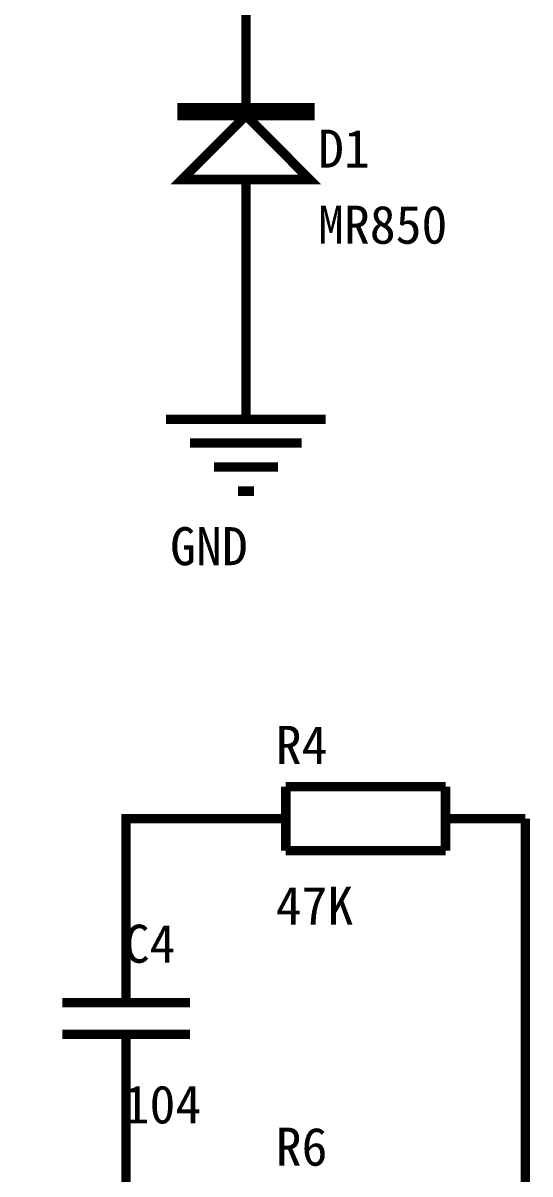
# Model space of a CAD drawing. Header units: inches. Extents: x 0 to 11.5, y 0 to 7.6.
# Drawn here: x 4.621 to 5.256, y 4.705 to 6.146 of the extents above; entities that cross this region are included whole.
import ezdxf

# ---------------------------------------------------------------- set-up
doc = ezdxf.new("R2010")
doc.units = ezdxf.units.IN
doc.header["$MEASUREMENT"] = 0
doc.layers.add('Sheet', color=255, linetype='Continuous')

msp = doc.modelspace()

# ---------------------------------------------------------------- linework, layer by layer
at = {"layer": 'Sheet'}
for points in [[(4.9003, 6.0397, 0.0118, 0.0118, 0), (4.9003, 6.1998, 0.0118, 0.0118, 0)], [(4.9003, 5.9497, 0.0118, 0.0118, 0), (4.9003, 5.7999, 0.0118, 0.0118, 0)], [(4.9003, 5.7999, 0.0118, 0.0118, 0), (4.9003, 5.7499, 0.0118, 0.0118, 0)], [(4.9003, 5.7499, 0.0118, 0.0118, 0), (4.9003, 5.6497, 0.0118, 0.0118, 0)], [(4.8, 5.6497, 0.0118, 0.0118, 0), (5.0002, 5.6497, 0.0118, 0.0118, 0)], [(4.8301, 5.62, 0.0118, 0.0118, 0), (4.9701, 5.62, 0.0118, 0.0118, 0)], [(4.8602, 5.5899, 0.0118, 0.0118, 0), (4.9403, 5.5899, 0.0118, 0.0118, 0)], [(4.8903, 5.5597, 0.0118, 0.0118, 0), (4.9102, 5.5597, 0.0118, 0.0118, 0)], [(5.1503, 5.1899, 0.0118, 0.0118, 0), (4.9502, 5.1899, 0.0118, 0.0118, 0)], [(4.9502, 5.1899, 0.0118, 0.0118, 0), (4.9502, 5.1099, 0.0118, 0.0118, 0)], [(5.1503, 5.1099, 0.0118, 0.0118, 0), (5.1503, 5.1899, 0.0118, 0.0118, 0)], [(4.7501, 5.0497, 0.0118, 0.0118, 0), (4.7501, 5.1499, 0.0118, 0.0118, 0), (4.8503, 5.1499, 0.0118, 0.0118, 0)], [(4.9502, 5.1499, 0.0118, 0.0118, 0), (4.8503, 5.1499, 0.0118, 0.0118, 0)], [(5.1503, 5.1499, 0.0118, 0.0118, 0), (5.2502, 5.1499, 0.0118, 0.0118, 0)], [(5.2502, 5.1499, 0.0118, 0.0118, 0), (5.2502, 4.6498, 0.0118, 0.0118, 0)], [(4.9502, 5.1099, 0.0118, 0.0118, 0), (5.1503, 5.1099, 0.0118, 0.0118, 0)], [(4.7501, 4.9498, 0.0118, 0.0118, 0), (4.7501, 5.0497, 0.0118, 0.0118, 0)], [(4.7501, 4.9498, 0.0118, 0.0118, 0), (4.7501, 4.9197, 0.0118, 0.0118, 0)], [(4.6701, 4.9197, 0.0118, 0.0118, 0), (4.8301, 4.9197, 0.0118, 0.0118, 0)], [(4.8301, 4.88, 0.0118, 0.0118, 0), (4.6701, 4.88, 0.0118, 0.0118, 0)], [(4.7501, 4.8499, 0.0118, 0.0118, 0), (4.7501, 4.88, 0.0118, 0.0118, 0)], [(4.7501, 4.8499, 0.0118, 0.0118, 0), (4.7501, 4.75, 0.0118, 0.0118, 0)], [(4.0502, 4.5998, 0.0118, 0.0118, 0), (4.7501, 4.5998, 0.0118, 0.0118, 0), (4.7501, 4.6498, 0.0118, 0.0118, 0), (4.7501, 4.75, 0.0118, 0.0118, 0)]]:
    msp.add_lwpolyline(points, format="xyseb", dxfattribs=at)
for points in [[(4.9803, 5.9497, 0.0118, 0.0118, 0), (4.8202, 5.9497, 0.0118, 0.0118, 0), (4.9003, 6.0298, 0.0118, 0.0118, 0), (4.9803, 5.9497, 0.0118, 0.0118, 0)], [(4.8202, 6.0298, 0.0118, 0.0118, 0), (4.8202, 6.0397, 0.0118, 0.0118, 0), (4.9803, 6.0397, 0.0118, 0.0118, 0), (4.9803, 6.0298, 0.0118, 0.0118, 0), (4.8202, 6.0298, 0.0118, 0.0118, 0)], [(4.8202, 6.0397, 0.0039, 0.0039, 0), (4.8202, 6.0298, 0.0039, 0.0039, 0), (4.9803, 6.0298, 0.0039, 0.0039, 0), (4.9803, 6.0397, 0.0039, 0.0039, 0), (4.8202, 6.0397, 0.0039, 0.0039, 0), (4.8202, 6.0397, 0.0039, 0.0039, 0)], [(4.9803, 5.9497, 0.0039, 0.0039, 0), (4.8202, 5.9497, 0.0039, 0.0039, 0), (4.9003, 6.0298, 0.0039, 0.0039, 0), (4.9803, 5.9497, 0.0039, 0.0039, 0)]]:
    msp.add_lwpolyline(points, format="xyseb", close=True, dxfattribs=at)

# ---------------------------------------------------------------- texts
for s, p in [('D1', (4.9906, 5.9646)), ('MR850', (4.9906, 5.8694)), ('GND', (4.8053, 5.4671)), ('R4', (4.9376, 5.2184)), ('47K', (4.9376, 5.0173)), ('C4', (4.7471, 4.9696)), ('104', (4.7471, 4.7685)), ('R6', (4.9376, 4.7156))]:
    msp.add_text(s, height=0.04763, dxfattribs=at).set_placement(p)

doc.saveas('drawing.dxf')
